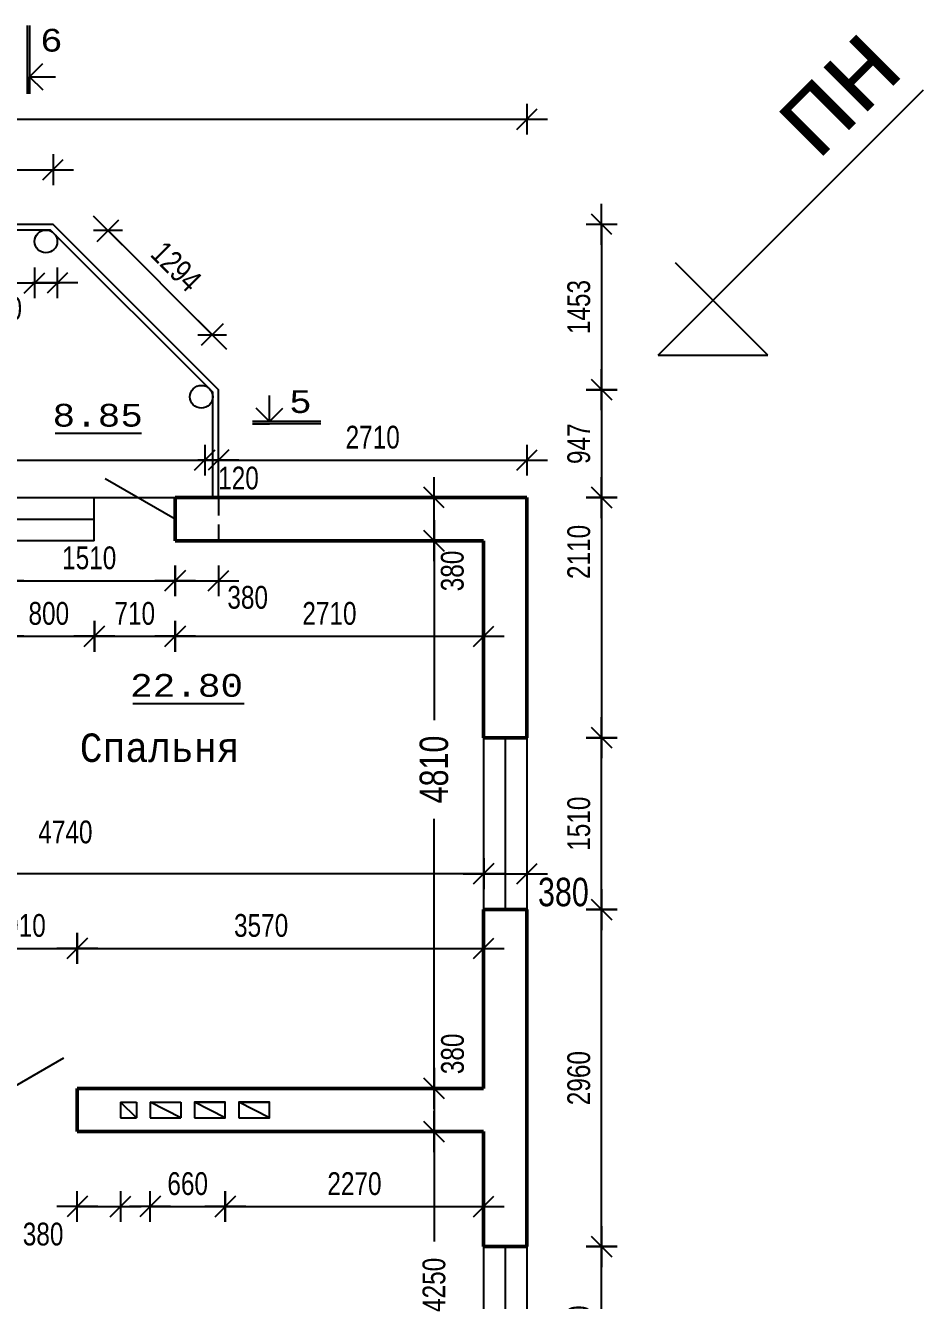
# Model space of a CAD drawing. Extents: x 3578 to 5591, y 95 to 458.
# Drawn here: x 4559.3 to 4638.2, y 181.4 to 293.4 of the extents above; entities that cross this region are included whole.
import ezdxf

# ---------------------------------------------------------------- set-up
doc = ezdxf.new("R2010")
doc.units = 0
doc.header["$MEASUREMENT"] = 0
doc.linetypes.add('HIDDEN2', pattern=[4.7625, 3.175, -1.5875])
doc.layers.get('0').update_dxf_attribs({"linetype": 'CONTINUOUS'})
doc.layers.get('DEFPOINTS').update_dxf_attribs({"linetype": 'CONTINUOUS'})
doc.layers.add('Chata', color=7, linetype='CONTINUOUS')
doc.styles.add('RUSS', font='russ', dxfattribs={"width": 0.8})
doc.styles.get("Standard").update_dxf_attribs({"font": 'cour.ttf'})
doc.dimstyles.new('MAESTRO_STD_1', dxfattribs={"dimtxt": 2.5, "dimasz": 0.09, "dimexe": 0, "dimexo": 0, "dimgap": 1, "dimtad": 1, "dimdec": 0, "dimlfac": 100, "dimzin": 0, "dimdsep": 46, "dimtxsty": 'RUSS', "dimblk": 'A8MITTA', "dimcen": 3, "dimse1": 1, "dimse2": 1, "dimclrd": 6, "dimclrt": 6, "dimadec": 0, "dimazin": 0, "dimtp": 6, "dimtm": 6, "dimtfac": 1, "dimtdec": 0, "dimtofl": 0, "dimtmove": 2, "dimatfit": 3, "dimldrblk": 'A8MITTA', "dimfxl": 1, "dimtolj": 1, "dimtzin": 0, "dimarcsym": 0})
doc.dimstyles.new('Text 2mm', dxfattribs={"dimtxt": 2, "dimasz": 0.09, "dimexe": 0, "dimexo": 0, "dimgap": 1, "dimtad": 1, "dimdec": 0, "dimlfac": 100, "dimzin": 0, "dimdsep": 46, "dimtxsty": 'RUSS', "dimblk": 'A8MITTA', "dimcen": 3, "dimse1": 1, "dimse2": 1, "dimclrd": 6, "dimclrt": 6, "dimadec": 0, "dimazin": 0, "dimtp": 6, "dimtm": 6, "dimtfac": 1, "dimtdec": 0, "dimtofl": 0, "dimtmove": 2, "dimatfit": 3, "dimldrblk": 'A8MITTA', "dimfxl": 1, "dimtolj": 1, "dimtzin": 0, "dimarcsym": 0})

# ---------------------------------------------------------------- blocks, each defined once
blk = doc.blocks.new('A8MITTA', base_point=(3180, 3140))
for p, q in [((3170, 3130), (3190, 3150)), ((3180, 3155), (3180, 3125)), ((3160, 3140), (3200, 3140))]:
    blk.add_line(p, q)
blk = doc.blocks.new('*D56')
at = {"layer": 'Chata', "color": 6, "lineweight": -2, "ltscale": 0.01, "transparency": 16777216}
blk.add_line((4599.48, 218.89), (4552.26, 218.89), dxfattribs=at)
at = {"layer": 'DEFPOINTS', "color": 0, "ltscale": 0.01, "transparency": 16777216}
for p in [(4552.17, 218.89), (4552.17, 200.03), (4599.57, 200.03)]:
    blk.add_point(p, dxfattribs=at)
at = {"layer": 'Chata', "color": 6, "lineweight": -2, "ltscale": 0.01, "transparency": 16777216, "xscale": 0.09, "yscale": 0.09, "zscale": 0.09, "rotation": 180}
blk.add_blockref('A8MITTA', (4552.17, 218.89), dxfattribs=at)
at = {"layer": 'Chata', "color": 6, "lineweight": -2, "ltscale": 0.01, "transparency": 16777216, "xscale": 0.09, "yscale": 0.09, "zscale": 0.09}
blk.add_blockref('A8MITTA', (4599.57, 218.89), dxfattribs=at)
at = {"layer": 'Chata', "color": 6, "ltscale": 0.01, "transparency": 16777216, "insert": (4562.83, 222.54), "char_height": 2, "attachment_point": 5, "style": 'RUSS'}
blk.add_mtext('\\A1;4740', dxfattribs=at)
blk = doc.blocks.new('*D57')
at = {"layer": 'Chata', "color": 6, "lineweight": -2, "ltscale": 0.01, "transparency": 16777216}
for p, q in [((4595.21, 248.04), (4595.21, 232.38)), ((4595.21, 200.12), (4595.21, 223.71))]:
    blk.add_line(p, q, dxfattribs=at)
at = {"layer": 'DEFPOINTS', "color": 0, "ltscale": 0.01, "transparency": 16777216}
for p in [(4595.21, 248.13), (4599.57, 248.13), (4599.57, 200.03)]:
    blk.add_point(p, dxfattribs=at)
at = {"layer": 'Chata', "color": 6, "lineweight": -2, "ltscale": 0.01, "transparency": 16777216, "xscale": 0.09, "yscale": 0.09, "zscale": 0.09}
for p, rotation in [((4595.21, 248.13), 90), ((4595.21, 200.03), 270)]:
    blk.add_blockref('A8MITTA', p, dxfattribs=dict(at, rotation=rotation))
at = {"layer": 'Chata', "color": 6, "ltscale": 0.01, "transparency": 16777216, "insert": (4595.21, 228.04), "char_height": 2.5, "attachment_point": 5, "rotation": 90, "style": 'RUSS'}
blk.add_mtext('\\A1;4810', dxfattribs=at)
blk = doc.blocks.new('*D58')
at = {"layer": 'Chata', "color": 6, "lineweight": -2, "ltscale": 0.01, "transparency": 16777216}
blk.add_line((4599.66, 218.89), (4603.28, 218.89), dxfattribs=at)
at = {"layer": 'DEFPOINTS', "color": 0, "ltscale": 0.01, "transparency": 16777216}
for p in [(4603.37, 218.89), (4599.57, 200.03), (4603.37, 200.03)]:
    blk.add_point(p, dxfattribs=at)
at = {"layer": 'Chata', "color": 6, "lineweight": -2, "ltscale": 0.01, "transparency": 16777216, "xscale": 0.09, "yscale": 0.09, "zscale": 0.09, "rotation": 180}
blk.add_blockref('A8MITTA', (4599.57, 218.89), dxfattribs=at)
at = {"layer": 'Chata', "color": 6, "lineweight": -2, "ltscale": 0.01, "transparency": 16777216, "xscale": 0.09, "yscale": 0.09, "zscale": 0.09}
blk.add_blockref('A8MITTA', (4603.37, 218.89), dxfattribs=at)
at = {"layer": 'Chata', "color": 6, "ltscale": 0.01, "transparency": 16777216, "insert": (4606.57, 217.26), "char_height": 2.5, "attachment_point": 5, "style": 'RUSS'}
blk.add_mtext('\\A1;380', dxfattribs=at)
blk = doc.blocks.new('*D59')
at = {"layer": 'Chata', "color": 6, "lineweight": -2, "ltscale": 0.01, "transparency": 16777216}
for p, q in [((4595.21, 196.14), (4595.21, 186.59)), ((4595.21, 153.82), (4595.21, 178.95))]:
    blk.add_line(p, q, dxfattribs=at)
at = {"layer": 'DEFPOINTS', "color": 0, "ltscale": 0.01, "transparency": 16777216}
for p in [(4599.57, 196.23), (4595.21, 153.73), (4599.57, 153.73)]:
    blk.add_point(p, dxfattribs=at)
at = {"layer": 'Chata', "color": 6, "lineweight": -2, "ltscale": 0.01, "transparency": 16777216, "xscale": 0.09, "yscale": 0.09, "zscale": 0.09}
for p, rotation in [((4595.21, 196.23), 90), ((4595.21, 153.73), 270)]:
    blk.add_blockref('A8MITTA', p, dxfattribs=dict(at, rotation=rotation))
at = {"layer": 'Chata', "color": 6, "ltscale": 0.01, "transparency": 16777216, "insert": (4595.21, 182.77), "char_height": 2, "attachment_point": 5, "rotation": 90, "style": 'RUSS'}
blk.add_mtext('\\A1;4250', dxfattribs=at)
blk = doc.blocks.new('*D66')
at = {"layer": 'Chata', "color": 6, "lineweight": -2, "ltscale": 0.01, "transparency": 16777216}
blk.add_line((4609.93, 171.12), (4609.93, 186.04), dxfattribs=at)
at = {"layer": 'DEFPOINTS', "color": 0, "ltscale": 0.01, "transparency": 16777216}
for p in [(4603.37, 186.13), (4609.93, 186.13), (4603.37, 171.03)]:
    blk.add_point(p, dxfattribs=at)
at = {"layer": 'Chata', "color": 6, "lineweight": -2, "ltscale": 0.01, "transparency": 16777216, "xscale": 0.09, "yscale": 0.09, "zscale": 0.09}
for p, rotation in [((4609.93, 186.13), 90), ((4609.93, 171.03), 270)]:
    blk.add_blockref('A8MITTA', p, dxfattribs=dict(at, rotation=rotation))
at = {"layer": 'Chata', "color": 6, "ltscale": 0.01, "transparency": 16777216, "insert": (4607.93, 178.58), "char_height": 2, "attachment_point": 5, "rotation": 90, "style": 'RUSS'}
blk.add_mtext('\\A1;1510', dxfattribs=at)
blk = doc.blocks.new('*D67')
at = {"layer": 'Chata', "color": 6, "lineweight": -2, "ltscale": 0.01, "transparency": 16777216}
blk.add_line((4609.93, 186.22), (4609.93, 215.64), dxfattribs=at)
at = {"layer": 'DEFPOINTS', "color": 0, "ltscale": 0.01, "transparency": 16777216}
for p in [(4603.37, 215.73), (4609.93, 215.73), (4603.37, 186.13)]:
    blk.add_point(p, dxfattribs=at)
at = {"layer": 'Chata', "color": 6, "lineweight": -2, "ltscale": 0.01, "transparency": 16777216, "xscale": 0.09, "yscale": 0.09, "zscale": 0.09}
for p, rotation in [((4609.93, 215.73), 90), ((4609.93, 186.13), 270)]:
    blk.add_blockref('A8MITTA', p, dxfattribs=dict(at, rotation=rotation))
at = {"layer": 'Chata', "color": 6, "ltscale": 0.01, "transparency": 16777216, "insert": (4607.93, 200.93), "char_height": 2, "attachment_point": 5, "rotation": 90, "style": 'RUSS'}
blk.add_mtext('\\A1;2960', dxfattribs=at)
blk = doc.blocks.new('*D68')
at = {"layer": 'Chata', "color": 6, "lineweight": -2, "ltscale": 0.01, "transparency": 16777216}
blk.add_line((4609.93, 215.82), (4609.93, 230.74), dxfattribs=at)
at = {"layer": 'DEFPOINTS', "color": 0, "ltscale": 0.01, "transparency": 16777216}
for p in [(4603.37, 230.83), (4609.93, 230.83), (4603.37, 215.73)]:
    blk.add_point(p, dxfattribs=at)
at = {"layer": 'Chata', "color": 6, "lineweight": -2, "ltscale": 0.01, "transparency": 16777216, "xscale": 0.09, "yscale": 0.09, "zscale": 0.09}
for p, rotation in [((4609.93, 230.83), 90), ((4609.93, 215.73), 270)]:
    blk.add_blockref('A8MITTA', p, dxfattribs=dict(at, rotation=rotation))
at = {"layer": 'Chata', "color": 6, "ltscale": 0.01, "transparency": 16777216, "insert": (4607.93, 223.28), "char_height": 2, "attachment_point": 5, "rotation": 90, "style": 'RUSS'}
blk.add_mtext('\\A1;1510', dxfattribs=at)
blk = doc.blocks.new('*D69')
at = {"layer": 'Chata', "color": 6, "lineweight": -2, "ltscale": 0.01, "transparency": 16777216}
blk.add_line((4609.93, 251.84), (4609.93, 230.92), dxfattribs=at)
at = {"layer": 'DEFPOINTS', "color": 0, "ltscale": 0.01, "transparency": 16777216}
for p in [(4603.37, 251.93), (4603.37, 230.83), (4609.93, 230.83)]:
    blk.add_point(p, dxfattribs=at)
at = {"layer": 'Chata', "color": 6, "lineweight": -2, "ltscale": 0.01, "transparency": 16777216, "xscale": 0.09, "yscale": 0.09, "zscale": 0.09}
for p, rotation in [((4609.93, 251.93), 90), ((4609.93, 230.83), 270)]:
    blk.add_blockref('A8MITTA', p, dxfattribs=dict(at, rotation=rotation))
at = {"layer": 'Chata', "color": 6, "ltscale": 0.01, "transparency": 16777216, "insert": (4607.93, 247.15), "char_height": 2, "attachment_point": 5, "rotation": 90, "style": 'RUSS'}
blk.add_mtext('\\A1;2110', dxfattribs=at)
blk = doc.blocks.new('*D73')
at = {"layer": 'Chata', "color": 6, "lineweight": -2, "ltscale": 0.01, "transparency": 16777216}
blk.add_line((4572.56, 239.74), (4599.48, 239.74), dxfattribs=at)
at = {"layer": 'DEFPOINTS', "color": 0, "ltscale": 0.01, "transparency": 16777216}
for p in [(4572.47, 248.13), (4599.57, 248.13), (4599.57, 239.74)]:
    blk.add_point(p, dxfattribs=at)
at = {"layer": 'Chata', "color": 6, "lineweight": -2, "ltscale": 0.01, "transparency": 16777216, "xscale": 0.09, "yscale": 0.09, "zscale": 0.09, "rotation": 180}
blk.add_blockref('A8MITTA', (4572.47, 239.74), dxfattribs=at)
at = {"layer": 'Chata', "color": 6, "lineweight": -2, "ltscale": 0.01, "transparency": 16777216, "xscale": 0.09, "yscale": 0.09, "zscale": 0.09}
blk.add_blockref('A8MITTA', (4599.57, 239.74), dxfattribs=at)
at = {"layer": 'Chata', "color": 6, "ltscale": 0.01, "transparency": 16777216, "insert": (4586.02, 241.74), "char_height": 2, "attachment_point": 5, "style": 'RUSS'}
blk.add_mtext('\\A1;2710', dxfattribs=at)
blk = doc.blocks.new('*D74')
at = {"layer": 'Chata', "color": 6, "lineweight": -2, "ltscale": 0.01, "transparency": 16777216}
blk.add_line((4554.86, 212.33), (4563.78, 212.33), dxfattribs=at)
at = {"layer": 'DEFPOINTS', "color": 0, "ltscale": 0.01, "transparency": 16777216}
for p in [(4563.87, 212.33), (4554.77, 196.23), (4563.87, 196.23)]:
    blk.add_point(p, dxfattribs=at)
at = {"layer": 'Chata', "color": 6, "lineweight": -2, "ltscale": 0.01, "transparency": 16777216, "xscale": 0.09, "yscale": 0.09, "zscale": 0.09, "rotation": 180}
blk.add_blockref('A8MITTA', (4554.77, 212.33), dxfattribs=at)
at = {"layer": 'Chata', "color": 6, "lineweight": -2, "ltscale": 0.01, "transparency": 16777216, "xscale": 0.09, "yscale": 0.09, "zscale": 0.09}
blk.add_blockref('A8MITTA', (4563.87, 212.33), dxfattribs=at)
at = {"layer": 'Chata', "color": 6, "ltscale": 0.01, "transparency": 16777216, "insert": (4559.32, 214.33), "char_height": 2, "attachment_point": 5, "style": 'RUSS'}
blk.add_mtext('\\A1;910', dxfattribs=at)
blk = doc.blocks.new('*D76')
at = {"layer": 'Chata', "color": 6, "lineweight": -2, "ltscale": 0.01, "transparency": 16777216}
blk.add_line((4563.96, 212.33), (4599.48, 212.33), dxfattribs=at)
at = {"layer": 'DEFPOINTS', "color": 0, "ltscale": 0.01, "transparency": 16777216}
for p in [(4599.57, 212.33), (4563.87, 200.03), (4599.57, 200.03)]:
    blk.add_point(p, dxfattribs=at)
at = {"layer": 'Chata', "color": 6, "lineweight": -2, "ltscale": 0.01, "transparency": 16777216, "xscale": 0.09, "yscale": 0.09, "zscale": 0.09, "rotation": 180}
blk.add_blockref('A8MITTA', (4563.87, 212.33), dxfattribs=at)
at = {"layer": 'Chata', "color": 6, "lineweight": -2, "ltscale": 0.01, "transparency": 16777216, "xscale": 0.09, "yscale": 0.09, "zscale": 0.09}
blk.add_blockref('A8MITTA', (4599.57, 212.33), dxfattribs=at)
at = {"layer": 'Chata', "color": 6, "ltscale": 0.01, "transparency": 16777216, "insert": (4580.02, 214.33), "char_height": 2, "attachment_point": 5, "style": 'RUSS'}
blk.add_mtext('\\A1;3570', dxfattribs=at)
blk = doc.blocks.new('*D77')
at = {"layer": 'Chata', "color": 6, "lineweight": -2, "ltscale": 0.01, "transparency": 16777216}
blk.add_line((4527.96, 255.22), (4574.98, 255.22), dxfattribs=at)
at = {"layer": 'DEFPOINTS', "color": 0, "ltscale": 0.01, "transparency": 16777216}
for p in [(4575.07, 255.22), (4527.87, 251.93), (4575.07, 251.93)]:
    blk.add_point(p, dxfattribs=at)
at = {"layer": 'Chata', "color": 6, "lineweight": -2, "ltscale": 0.01, "transparency": 16777216, "xscale": 0.09, "yscale": 0.09, "zscale": 0.09, "rotation": 180}
blk.add_blockref('A8MITTA', (4527.87, 255.22), dxfattribs=at)
at = {"layer": 'Chata', "color": 6, "lineweight": -2, "ltscale": 0.01, "transparency": 16777216, "xscale": 0.09, "yscale": 0.09, "zscale": 0.09}
blk.add_blockref('A8MITTA', (4575.07, 255.22), dxfattribs=at)
at = {"layer": 'Chata', "color": 6, "ltscale": 0.01, "transparency": 16777216, "insert": (4555.07, 257.67), "char_height": 2, "attachment_point": 5, "style": 'RUSS'}
blk.add_mtext('\\A1;4720', dxfattribs=at)
blk = doc.blocks.new('*D83')
at = {"layer": 'Chata', "color": 6, "lineweight": -2, "ltscale": 0.01, "transparency": 16777216}
blk.add_line((4566.63, 275.32), (4575.66, 266.29), dxfattribs=at)
at = {"layer": 'DEFPOINTS', "color": 0, "ltscale": 0.01, "transparency": 16777216}
for p in [(4564.43, 273.24), (4575.72, 266.23), (4573.58, 264.09)]:
    blk.add_point(p, dxfattribs=at)
at = {"layer": 'Chata', "color": 6, "lineweight": -2, "ltscale": 0.01, "transparency": 16777216, "xscale": 0.09, "yscale": 0.09, "zscale": 0.09}
for p, rotation in [((4566.57, 275.38), 135), ((4575.72, 266.23), 315)]:
    blk.add_blockref('A8MITTA', p, dxfattribs=dict(at, rotation=rotation))
at = {"layer": 'Chata', "color": 6, "ltscale": 0.01, "transparency": 16777216, "insert": (4572.56, 272.22), "char_height": 2, "attachment_point": 5, "rotation": 315, "style": 'RUSS'}
blk.add_mtext('\\A1;1294', dxfattribs=at)
blk = doc.blocks.new('*D84')
at = {"layer": 'Chata', "color": 6, "lineweight": -2, "ltscale": 0.01, "transparency": 16777216}
blk.add_line((4458.26, 285.17), (4603.28, 285.17), dxfattribs=at)
at = {"layer": 'DEFPOINTS', "color": 0, "ltscale": 0.01, "transparency": 16777216}
for p in [(4603.37, 285.17), (4458.17, 251.93), (4603.37, 251.93)]:
    blk.add_point(p, dxfattribs=at)
at = {"layer": 'Chata', "color": 6, "lineweight": -2, "ltscale": 0.01, "transparency": 16777216, "xscale": 0.09, "yscale": 0.09, "zscale": 0.09, "rotation": 180}
blk.add_blockref('A8MITTA', (4458.17, 285.17), dxfattribs=at)
at = {"layer": 'Chata', "color": 6, "lineweight": -2, "ltscale": 0.01, "transparency": 16777216, "xscale": 0.09, "yscale": 0.09, "zscale": 0.09}
blk.add_blockref('A8MITTA', (4603.37, 285.17), dxfattribs=at)
at = {"layer": 'Chata', "color": 6, "ltscale": 0.01, "transparency": 16777216, "insert": (4530.77, 287.17), "char_height": 2, "attachment_point": 5, "style": 'RUSS'}
blk.add_mtext('\\A1;14520', dxfattribs=at)
blk = doc.blocks.new('*D92')
at = {"color": 6, "lineweight": -2, "ltscale": 0.01, "transparency": 16777216}
blk.add_line((4576.36, 255.22), (4603.28, 255.22), dxfattribs=at)
at = {"layer": 'DEFPOINTS', "color": 0, "ltscale": 0.01, "transparency": 16777216}
for p in [(4603.37, 255.22), (4576.27, 251.93), (4603.37, 251.93)]:
    blk.add_point(p, dxfattribs=at)
at = {"color": 6, "lineweight": -2, "ltscale": 0.01, "transparency": 16777216, "xscale": 0.09, "yscale": 0.09, "zscale": 0.09, "rotation": 180}
blk.add_blockref('A8MITTA', (4576.27, 255.22), dxfattribs=at)
at = {"color": 6, "lineweight": -2, "ltscale": 0.01, "transparency": 16777216, "xscale": 0.09, "yscale": 0.09, "zscale": 0.09}
blk.add_blockref('A8MITTA', (4603.37, 255.22), dxfattribs=at)
at = {"color": 6, "ltscale": 0.01, "transparency": 16777216, "insert": (4589.82, 257.22), "char_height": 2, "attachment_point": 5, "style": 'RUSS'}
blk.add_mtext('\\A1;2710', dxfattribs=at)
blk = doc.blocks.new('*D105')
at = {"color": 6, "lineweight": -2, "ltscale": 0.01, "transparency": 16777216}
blk.add_line((4565.46, 239.74), (4572.38, 239.74), dxfattribs=at)
at = {"layer": 'DEFPOINTS', "color": 0, "ltscale": 0.01, "transparency": 16777216}
for p in [(4565.37, 248.13), (4572.47, 248.13), (4572.47, 239.74)]:
    blk.add_point(p, dxfattribs=at)
at = {"color": 6, "lineweight": -2, "ltscale": 0.01, "transparency": 16777216, "xscale": 0.09, "yscale": 0.09, "zscale": 0.09, "rotation": 180}
blk.add_blockref('A8MITTA', (4565.37, 239.74), dxfattribs=at)
at = {"color": 6, "lineweight": -2, "ltscale": 0.01, "transparency": 16777216, "xscale": 0.09, "yscale": 0.09, "zscale": 0.09}
blk.add_blockref('A8MITTA', (4572.47, 239.74), dxfattribs=at)
at = {"color": 6, "ltscale": 0.01, "transparency": 16777216, "insert": (4568.92, 241.74), "char_height": 2, "attachment_point": 5, "style": 'RUSS'}
blk.add_mtext('\\A1;710', dxfattribs=at)
blk = doc.blocks.new('*D114')
at = {"color": 6, "lineweight": -2, "ltscale": 0.01, "transparency": 16777216}
blk.add_line((4541.28, 280.73), (4561.65, 280.73), dxfattribs=at)
at = {"layer": 'DEFPOINTS', "color": 0, "ltscale": 0.01, "transparency": 16777216}
for p in [(4561.74, 280.73), (4541.19, 275.93), (4561.74, 275.93)]:
    blk.add_point(p, dxfattribs=at)
at = {"color": 6, "lineweight": -2, "ltscale": 0.01, "transparency": 16777216, "xscale": 0.09, "yscale": 0.09, "zscale": 0.09, "rotation": 180}
blk.add_blockref('A8MITTA', (4541.19, 280.73), dxfattribs=at)
at = {"color": 6, "lineweight": -2, "ltscale": 0.01, "transparency": 16777216, "xscale": 0.09, "yscale": 0.09, "zscale": 0.09}
blk.add_blockref('A8MITTA', (4561.74, 280.73), dxfattribs=at)
at = {"color": 6, "ltscale": 0.01, "transparency": 16777216, "insert": (4551.47, 282.73), "char_height": 2, "attachment_point": 5, "style": 'RUSS'}
blk.add_mtext('\\A1;2054', dxfattribs=at)
blk = doc.blocks.new('*D115')
at = {"color": 6, "lineweight": -2, "ltscale": 0.01, "transparency": 16777216}
blk.add_line((4609.93, 261.31), (4609.93, 252.02), dxfattribs=at)
at = {"layer": 'DEFPOINTS', "color": 0, "ltscale": 0.01, "transparency": 16777216}
for p in [(4576.27, 261.4), (4576.27, 251.93), (4609.93, 251.93)]:
    blk.add_point(p, dxfattribs=at)
at = {"color": 6, "lineweight": -2, "ltscale": 0.01, "transparency": 16777216, "xscale": 0.09, "yscale": 0.09, "zscale": 0.09}
for p, rotation in [((4609.93, 261.4), 90), ((4609.93, 251.93), 270)]:
    blk.add_blockref('A8MITTA', p, dxfattribs=dict(at, rotation=rotation))
at = {"color": 6, "ltscale": 0.01, "transparency": 16777216, "insert": (4607.93, 256.66), "char_height": 2, "attachment_point": 5, "rotation": 90, "style": 'RUSS'}
blk.add_mtext('\\A1;947', dxfattribs=at)
blk = doc.blocks.new('*D118')
at = {"color": 6, "lineweight": -2, "ltscale": 0.01, "transparency": 16777216}
blk.add_line((4609.93, 275.84), (4609.93, 261.49), dxfattribs=at)
at = {"layer": 'DEFPOINTS', "color": 0, "ltscale": 0.01, "transparency": 16777216}
for p in [(4561.74, 275.93), (4576.27, 261.4), (4609.93, 261.4)]:
    blk.add_point(p, dxfattribs=at)
at = {"color": 6, "lineweight": -2, "ltscale": 0.01, "transparency": 16777216, "xscale": 0.09, "yscale": 0.09, "zscale": 0.09}
for p, rotation in [((4609.93, 275.93), 90), ((4609.93, 261.4), 270)]:
    blk.add_blockref('A8MITTA', p, dxfattribs=dict(at, rotation=rotation))
at = {"color": 6, "ltscale": 0.01, "transparency": 16777216, "insert": (4607.93, 268.66), "char_height": 2, "attachment_point": 5, "rotation": 90, "style": 'RUSS'}
blk.add_mtext('\\A1;1453', dxfattribs=at)
blk = doc.blocks.new('*D119')
at = {"color": 6, "lineweight": -2, "ltscale": 0.01, "transparency": 16777216}
for p, q in [((4574.98, 255.22), (4574.89, 255.22)), ((4576.36, 255.22), (4576.45, 255.22))]:
    blk.add_line(p, q, dxfattribs=at)
at = {"layer": 'DEFPOINTS', "color": 0, "ltscale": 0.01, "transparency": 16777216}
for p in [(4576.27, 255.22), (4575.07, 251.93), (4576.27, 251.93)]:
    blk.add_point(p, dxfattribs=at)
at = {"color": 6, "lineweight": -2, "ltscale": 0.01, "transparency": 16777216, "xscale": 0.09, "yscale": 0.09, "zscale": 0.09}
blk.add_blockref('A8MITTA', (4575.07, 255.22), dxfattribs=at)
at = {"color": 6, "lineweight": -2, "ltscale": 0.01, "transparency": 16777216, "xscale": 0.09, "yscale": 0.09, "zscale": 0.09, "rotation": 180}
blk.add_blockref('A8MITTA', (4576.27, 255.22), dxfattribs=at)
at = {"color": 6, "ltscale": 0.01, "transparency": 16777216, "insert": (4578.03, 253.63), "char_height": 2, "attachment_point": 5, "style": 'RUSS'}
blk.add_mtext('\\A1;120', dxfattribs=at)
blk = doc.blocks.new('*D137')
at = {"color": 6, "lineweight": -2, "ltscale": 0.01, "transparency": 16777216}
blk.add_line((4557.46, 239.74), (4565.28, 239.74), dxfattribs=at)
at = {"layer": 'DEFPOINTS', "color": 0, "ltscale": 0.01, "transparency": 16777216}
for p in [(4557.37, 248.13), (4565.37, 248.13), (4565.37, 239.74)]:
    blk.add_point(p, dxfattribs=at)
at = {"color": 6, "lineweight": -2, "ltscale": 0.01, "transparency": 16777216, "xscale": 0.09, "yscale": 0.09, "zscale": 0.09, "rotation": 180}
blk.add_blockref('A8MITTA', (4557.37, 239.74), dxfattribs=at)
at = {"color": 6, "lineweight": -2, "ltscale": 0.01, "transparency": 16777216, "xscale": 0.09, "yscale": 0.09, "zscale": 0.09}
blk.add_blockref('A8MITTA', (4565.37, 239.74), dxfattribs=at)
at = {"color": 6, "ltscale": 0.01, "transparency": 16777216, "insert": (4561.37, 241.74), "char_height": 2, "attachment_point": 5, "style": 'RUSS'}
blk.add_mtext('\\A1;800', dxfattribs=at)
blk = doc.blocks.new('*D140')
at = {"color": 6, "lineweight": -2, "ltscale": 0.01, "transparency": 16777216}
blk.add_line((4563.96, 189.65), (4567.58, 189.65), dxfattribs=at)
at = {"layer": 'DEFPOINTS', "color": 0, "ltscale": 0.01, "transparency": 16777216}
for p in [(4567.67, 197.43), (4563.87, 196.23), (4567.67, 189.65)]:
    blk.add_point(p, dxfattribs=at)
at = {"color": 6, "lineweight": -2, "ltscale": 0.01, "transparency": 16777216, "xscale": 0.09, "yscale": 0.09, "zscale": 0.09, "rotation": 180}
blk.add_blockref('A8MITTA', (4563.87, 189.65), dxfattribs=at)
at = {"color": 6, "lineweight": -2, "ltscale": 0.01, "transparency": 16777216, "xscale": 0.09, "yscale": 0.09, "zscale": 0.09}
blk.add_blockref('A8MITTA', (4567.67, 189.65), dxfattribs=at)
at = {"color": 6, "ltscale": 0.01, "transparency": 16777216, "insert": (4560.87, 187.22), "char_height": 2, "attachment_point": 5, "style": 'RUSS'}
blk.add_mtext('\\A1;380', dxfattribs=at)
blk = doc.blocks.new('*D143')
at = {"color": 6, "lineweight": -2, "ltscale": 0.01, "transparency": 16777216}
blk.add_line((4576.96, 189.65), (4599.48, 189.65), dxfattribs=at)
at = {"layer": 'DEFPOINTS', "color": 0, "ltscale": 0.01, "transparency": 16777216}
for p in [(4576.87, 197.43), (4599.57, 196.23), (4599.57, 189.65)]:
    blk.add_point(p, dxfattribs=at)
at = {"color": 6, "lineweight": -2, "ltscale": 0.01, "transparency": 16777216, "xscale": 0.09, "yscale": 0.09, "zscale": 0.09, "rotation": 180}
blk.add_blockref('A8MITTA', (4576.87, 189.65), dxfattribs=at)
at = {"color": 6, "lineweight": -2, "ltscale": 0.01, "transparency": 16777216, "xscale": 0.09, "yscale": 0.09, "zscale": 0.09}
blk.add_blockref('A8MITTA', (4599.57, 189.65), dxfattribs=at)
at = {"color": 6, "ltscale": 0.01, "transparency": 16777216, "insert": (4588.22, 191.65), "char_height": 2, "attachment_point": 5, "style": 'RUSS'}
blk.add_mtext('\\A1;2270', dxfattribs=at)
blk = doc.blocks.new('*D144')
at = {"color": 6, "lineweight": -2, "ltscale": 0.01, "transparency": 16777216}
blk.add_line((4595.21, 199.94), (4595.21, 196.32), dxfattribs=at)
at = {"layer": 'DEFPOINTS', "color": 0, "ltscale": 0.01, "transparency": 16777216}
for p in [(4599.57, 200.03), (4595.21, 196.23), (4599.57, 196.23)]:
    blk.add_point(p, dxfattribs=at)
at = {"color": 6, "lineweight": -2, "ltscale": 0.01, "transparency": 16777216, "xscale": 0.09, "yscale": 0.09, "zscale": 0.09}
for p, rotation in [((4595.21, 200.03), 90), ((4595.21, 196.23), 270)]:
    blk.add_blockref('A8MITTA', p, dxfattribs=dict(at, rotation=rotation))
at = {"color": 6, "ltscale": 0.01, "transparency": 16777216, "insert": (4596.84, 203.06), "char_height": 2, "attachment_point": 5, "rotation": 90, "style": 'RUSS'}
blk.add_mtext('\\A1;380', dxfattribs=at)
blk = doc.blocks.new('*D145')
at = {"color": 6, "lineweight": -2, "ltscale": 0.01, "transparency": 16777216}
blk.add_line((4570.36, 189.65), (4576.78, 189.65), dxfattribs=at)
at = {"layer": 'DEFPOINTS', "color": 0, "ltscale": 0.01, "transparency": 16777216}
for p in [(4570.27, 197.43), (4576.87, 197.43), (4576.87, 189.65)]:
    blk.add_point(p, dxfattribs=at)
at = {"color": 6, "lineweight": -2, "ltscale": 0.01, "transparency": 16777216, "xscale": 0.09, "yscale": 0.09, "zscale": 0.09, "rotation": 180}
blk.add_blockref('A8MITTA', (4570.27, 189.65), dxfattribs=at)
at = {"color": 6, "lineweight": -2, "ltscale": 0.01, "transparency": 16777216, "xscale": 0.09, "yscale": 0.09, "zscale": 0.09}
blk.add_blockref('A8MITTA', (4576.87, 189.65), dxfattribs=at)
at = {"color": 6, "ltscale": 0.01, "transparency": 16777216, "insert": (4573.57, 191.65), "char_height": 2, "attachment_point": 5, "style": 'RUSS'}
blk.add_mtext('\\A1;660', dxfattribs=at)
blk = doc.blocks.new('*D573')
at = {"color": 6, "lineweight": -2, "ltscale": 0.01, "transparency": 16777216}
blk.add_line((4572.56, 244.62), (4576.18, 244.62), dxfattribs=at)
at = {"layer": 'DEFPOINTS', "color": 0, "ltscale": 0.01, "transparency": 16777216}
for p in [(4572.47, 251.93), (4576.27, 251.93), (4576.27, 244.62)]:
    blk.add_point(p, dxfattribs=at)
at = {"color": 6, "lineweight": -2, "ltscale": 0.01, "transparency": 16777216, "xscale": 0.09, "yscale": 0.09, "zscale": 0.09, "rotation": 180}
blk.add_blockref('A8MITTA', (4572.47, 244.62), dxfattribs=at)
at = {"color": 6, "lineweight": -2, "ltscale": 0.01, "transparency": 16777216, "xscale": 0.09, "yscale": 0.09, "zscale": 0.09}
blk.add_blockref('A8MITTA', (4576.27, 244.62), dxfattribs=at)
at = {"color": 6, "ltscale": 0.01, "transparency": 16777216, "insert": (4578.84, 243.15), "char_height": 2, "attachment_point": 5, "style": 'RUSS'}
blk.add_mtext('\\A1;380', dxfattribs=at)
blk = doc.blocks.new('*D575')
at = {"color": 6, "lineweight": -2, "ltscale": 0.01, "transparency": 16777216}
blk.add_line((4557.46, 244.62), (4572.38, 244.62), dxfattribs=at)
at = {"layer": 'DEFPOINTS', "color": 0, "ltscale": 0.01, "transparency": 16777216}
for p in [(4557.37, 248.13), (4572.47, 248.13), (4572.47, 244.62)]:
    blk.add_point(p, dxfattribs=at)
at = {"color": 6, "lineweight": -2, "ltscale": 0.01, "transparency": 16777216, "xscale": 0.09, "yscale": 0.09, "zscale": 0.09, "rotation": 180}
blk.add_blockref('A8MITTA', (4557.37, 244.62), dxfattribs=at)
at = {"color": 6, "lineweight": -2, "ltscale": 0.01, "transparency": 16777216, "xscale": 0.09, "yscale": 0.09, "zscale": 0.09}
blk.add_blockref('A8MITTA', (4572.47, 244.62), dxfattribs=at)
at = {"color": 6, "ltscale": 0.01, "transparency": 16777216, "insert": (4564.92, 246.62), "char_height": 2, "attachment_point": 5, "style": 'RUSS'}
blk.add_mtext('\\A1;1510', dxfattribs=at)
blk = doc.blocks.new('*D577')
at = {"color": 6, "lineweight": -2, "ltscale": 0.01, "transparency": 16777216}
blk.add_line((4595.21, 248.22), (4595.21, 251.84), dxfattribs=at)
at = {"layer": 'DEFPOINTS', "color": 0, "ltscale": 0.01, "transparency": 16777216}
for p in [(4595.21, 251.93), (4603.37, 251.93), (4599.57, 248.13)]:
    blk.add_point(p, dxfattribs=at)
at = {"color": 6, "lineweight": -2, "ltscale": 0.01, "transparency": 16777216, "xscale": 0.09, "yscale": 0.09, "zscale": 0.09}
for p, rotation in [((4595.21, 251.93), 90), ((4595.21, 248.13), 270)]:
    blk.add_blockref('A8MITTA', p, dxfattribs=dict(at, rotation=rotation))
at = {"color": 6, "ltscale": 0.01, "transparency": 16777216, "insert": (4596.82, 245.48), "char_height": 2, "attachment_point": 5, "rotation": 90, "style": 'RUSS'}
blk.add_mtext('\\A1;380', dxfattribs=at)
blk = doc.blocks.new('*D650')
at = {"color": 6, "lineweight": -2, "ltscale": 0.01, "transparency": 16777216}
blk.add_line((4542.91, 270.78), (4560.03, 270.78), dxfattribs=at)
at = {"layer": 'DEFPOINTS', "color": 0, "ltscale": 0.01, "transparency": 16777216}
for p in [(4542.82, 274.43), (4560.12, 274.43), (4560.12, 270.78)]:
    blk.add_point(p, dxfattribs=at)
at = {"color": 6, "lineweight": -2, "ltscale": 0.01, "transparency": 16777216, "xscale": 0.09, "yscale": 0.09, "zscale": 0.09, "rotation": 180}
blk.add_blockref('A8MITTA', (4542.82, 270.78), dxfattribs=at)
at = {"color": 6, "lineweight": -2, "ltscale": 0.01, "transparency": 16777216, "xscale": 0.09, "yscale": 0.09, "zscale": 0.09}
blk.add_blockref('A8MITTA', (4560.12, 270.78), dxfattribs=at)
at = {"color": 6, "ltscale": 0.01, "transparency": 16777216, "insert": (4551.47, 272.78), "char_height": 2, "attachment_point": 5, "style": 'RUSS'}
blk.add_mtext('\\A1;1730', dxfattribs=at)
blk = doc.blocks.new('*D651')
at = {"color": 6, "lineweight": -2, "ltscale": 0.01, "transparency": 16777216}
for p, q in [((4560.03, 270.78), (4559.94, 270.78)), ((4562.21, 270.78), (4562.3, 270.78))]:
    blk.add_line(p, q, dxfattribs=at)
at = {"layer": 'DEFPOINTS', "color": 0, "ltscale": 0.01, "transparency": 16777216}
for p in [(4560.12, 274.43), (4562.12, 274.43), (4562.12, 270.78)]:
    blk.add_point(p, dxfattribs=at)
at = {"color": 6, "lineweight": -2, "ltscale": 0.01, "transparency": 16777216, "xscale": 0.09, "yscale": 0.09, "zscale": 0.09}
blk.add_blockref('A8MITTA', (4560.12, 270.78), dxfattribs=at)
at = {"color": 6, "lineweight": -2, "ltscale": 0.01, "transparency": 16777216, "xscale": 0.09, "yscale": 0.09, "zscale": 0.09, "rotation": 180}
blk.add_blockref('A8MITTA', (4562.12, 270.78), dxfattribs=at)
at = {"color": 6, "ltscale": 0.01, "transparency": 16777216, "insert": (4557.23, 268.53), "char_height": 2, "attachment_point": 5, "style": 'RUSS'}
blk.add_mtext('\\A1;200', dxfattribs=at)

msp = doc.modelspace()

# ---------------------------------------------------------------- linework, layer by layer
at = {"ltscale": 0.01}
for p, q in [((4557.367, 251.928), (4565.367, 251.928)), ((4575.067, 251.928), (4572.467, 251.928)), ((4557.367, 250.028), (4565.367, 250.028)), ((4565.367, 248.128), (4557.367, 248.128)), ((4599.567, 230.828), (4599.567, 215.728)), ((4603.367, 230.828), (4603.367, 215.728)), ((4563.867, 196.228), (4563.867, 196.228)), ((4599.567, 186.128), (4599.567, 171.028)), ((4603.367, 186.128), (4603.367, 171.028))]:
    msp.add_line(p, q, dxfattribs=at)
for centre in [(4561.118, 274.428), (4574.767, 260.779)]:
    msp.add_circle(centre, 1, dxfattribs=at)
at = {"layer": 'Chata', "ltscale": 0.01}
for p, q in [((4559.479, 293.394), (4559.479, 287.394)), ((4559.679, 293.394), (4559.679, 287.394)), ((4559.679, 288.894), (4560.844, 290.059)), ((4559.679, 287.394), (4559.679, 288.894)), ((4559.679, 288.894), (4560.844, 287.729)), ((4559.679, 288.894), (4561.969, 288.894)), ((4614.883, 264.426), (4638.201, 287.743)), ((4624.521, 264.426), (4616.412, 272.534)), ((4614.883, 264.426), (4624.521, 264.426)), ((4580.759, 258.612), (4580.759, 260.903)), ((4580.759, 258.612), (4579.594, 259.777)), ((4580.759, 258.612), (4581.924, 259.777)), ((4585.259, 258.612), (4579.259, 258.612)), ((4585.259, 258.412), (4579.259, 258.412)), ((4579.259, 258.412), (4580.759, 258.412)), ((4572.467, 250.028), (4566.318, 253.578)), ((4565.367, 248.128), (4565.367, 251.928)), ((4565.367, 251.928), (4572.467, 251.928)), ((4572.467, 248.128), (4572.467, 251.928)), ((4562.648, 202.678), (4554.767, 198.128))]:
    msp.add_line(p, q, dxfattribs=at)
at = {"layer": 'Chata', "color": 0, "ltscale": 0.01}
for p, q in [((4561.937, 257.582), (4569.499, 257.582)), ((4568.751, 233.849), (4578.542, 233.849))]:
    msp.add_line(p, q, dxfattribs=at)
at = {"layer": 'Chata', "lineweight": 50, "ltscale": 0.01}
for p, q in [((4572.467, 251.928), (4603.367, 251.928)), ((4572.467, 251.928), (4572.467, 248.128)), ((4603.367, 251.928), (4603.367, 230.828)), ((4572.467, 248.128), (4599.567, 248.128)), ((4599.567, 248.128), (4599.567, 230.828)), ((4599.567, 230.828), (4603.367, 230.828)), ((4599.567, 215.728), (4603.367, 215.728)), ((4599.567, 215.728), (4599.567, 200.028)), ((4603.367, 215.728), (4603.367, 186.128)), ((4563.867, 200.028), (4599.567, 200.028)), ((4563.867, 196.228), (4563.867, 200.028)), ((4563.867, 196.228), (4599.567, 196.228)), ((4599.567, 196.228), (4599.567, 186.128)), ((4599.567, 196.228), (4599.567, 190.128)), ((4599.567, 186.128), (4603.367, 186.128))]:
    msp.add_line(p, q, dxfattribs=at)
at = {"layer": 'Chata', "color": 1, "linetype": 'HIDDEN2', "ltscale": 0.5}
msp.add_line((4576.267, 251.928), (4576.267, 248.128), dxfattribs=at)
at = {"layer": 'Chata'}
for p, q in [((4603.367, 230.828), (4599.567, 230.828)), ((4601.467, 230.828), (4601.467, 215.728)), ((4563.867, 200.028), (4563.867, 196.228)), ((4563.867, 200.028), (4563.867, 196.228)), ((4574.167, 200.028), (4576.867, 200.028)), ((4575.397, 200.028), (4576.867, 200.028)), ((4569.067, 197.428), (4567.667, 198.828)), ((4567.667, 198.828), (4567.667, 197.428)), ((4567.667, 198.828), (4569.067, 198.828)), ((4569.067, 198.828), (4569.067, 197.428)), ((4572.967, 197.428), (4570.267, 198.828)), ((4570.267, 198.828), (4570.267, 197.428)), ((4570.267, 198.828), (4572.967, 198.828)), ((4572.967, 198.828), (4572.967, 197.428)), ((4576.867, 197.428), (4574.167, 198.828)), ((4574.167, 198.828), (4576.867, 198.828)), ((4580.767, 197.428), (4578.067, 198.828)), ((4578.067, 198.828), (4580.767, 198.828)), ((4567.667, 197.428), (4569.067, 197.428)), ((4570.267, 197.428), (4572.967, 197.428)), ((4574.167, 197.428), (4576.867, 197.428)), ((4578.067, 197.428), (4580.767, 197.428)), ((4601.467, 186.128), (4601.467, 171.028))]:
    msp.add_line(p, q, dxfattribs=at)
at = {"layer": 'Chata', "ltscale": 0.01}
for points in [[(4576.267, 251.928), (4576.267, 261.4), (4561.74, 275.928), (4541.195, 275.928), (4526.667, 261.4), (4526.667, 251.928)], [(4575.767, 251.928), (4575.767, 261.193), (4561.533, 275.428), (4541.402, 275.428), (4527.167, 261.193), (4527.167, 251.928)]]:
    msp.add_lwpolyline(points, dxfattribs=at)
for points in [[(4574.167, 197.428), (4576.867, 197.428), (4576.867, 198.828), (4574.167, 198.828)], [(4578.067, 197.428), (4580.767, 197.428), (4580.767, 198.828), (4578.067, 198.828)]]:
    msp.add_lwpolyline(points, close=True, dxfattribs=at)

# ---------------------------------------------------------------- texts
at = {"layer": 'Chata'}
for s, height, width, p in [('6', 2, 0.99, (4560.602, 291.1)), ('5', 2, 0.99, (4582.477, 259.357)), ('8.85', 2, 0.99, (4561.699, 258.16)), ('22.80', 2, 0.99, (4568.512, 234.428)), ('Спальня', 2.5, 0.8, (4564.088, 228.703))]:
    msp.add_text(s, height=height, dxfattribs=dict(at, width=width)).set_placement(p)
msp.add_text('ПН', height=5.5, rotation=45, dxfattribs=at).set_placement((4628.892, 281.422))

# ---------------------------------------------------------------- dimensions: what is measured, and where the dimension line sits
at = {"ltscale": 0.01}
dim = msp.add_aligned_dim(p1=(4541.19476, 275.92781), p2=(4561.73975, 275.92781), distance=4.80322, dimstyle='Text 2mm', dxfattribs=at)
dim.commit()
dim.dimension.update_dxf_attribs({"geometry": '*D114', "text_midpoint": (4551.46725, 282.73102)})
for base, p1, p2, picture, middle in [((4609.925, 261.4), (4561.74, 275.928), (4576.267, 261.4), '*D118', (4607.925, 268.664)), ((4609.925, 251.928), (4576.267, 261.4), (4576.267, 251.928), '*D115', (4607.925, 256.664))]:
    dim = msp.add_linear_dim(base=base, p1=p1, p2=p2, angle=90, dimstyle='Text 2mm', dxfattribs=at)
    dim.commit()
    dim.dimension.update_dxf_attribs({"geometry": picture, "text_midpoint": middle})
for base, p1, p2, picture, middle in [((4560.118, 270.784), (4542.816, 274.428), (4560.118, 274.428), '*D650', (4551.467, 272.784)), ((4603.367, 255.224), (4576.267, 251.928), (4603.367, 251.928), '*D92', (4589.817, 257.224)), ((4565.367, 239.735), (4557.367, 248.128), (4565.367, 248.128), '*D137', (4561.367, 241.735)), ((4572.467, 244.616), (4557.367, 248.128), (4572.467, 248.128), '*D575', (4564.917, 246.616)), ((4572.467, 239.735), (4565.367, 248.128), (4572.467, 248.128), '*D105', (4568.917, 241.735)), ((4576.867, 189.646), (4570.267, 197.428), (4576.867, 197.428), '*D145', (4573.567, 191.646)), ((4599.567, 189.646), (4576.867, 197.428), (4599.567, 196.228), '*D143', (4588.217, 191.646))]:
    dim = msp.add_linear_dim(base=base, p1=p1, p2=p2, dimstyle='Text 2mm', dxfattribs=at)
    dim.commit()
    dim.dimension.update_dxf_attribs({"geometry": picture, "text_midpoint": middle})
for base, p1, p2, picture, middle in [((4562.118, 270.784), (4560.118, 274.428), (4562.118, 274.428), '*D651', (4557.231, 268.528)), ((4576.267, 255.224), (4575.067, 251.928), (4576.267, 251.928), '*D119', (4578.032, 253.629)), ((4576.267, 244.616), (4572.467, 251.928), (4576.267, 251.928), '*D573', (4578.844, 243.151)), ((4567.667, 189.646), (4563.867, 196.228), (4567.667, 197.428), '*D140', (4560.871, 187.225))]:
    dim = msp.add_linear_dim(base=base, p1=p1, p2=p2, dimstyle='Text 2mm', dxfattribs=at)
    dim.commit()
    dim.dimension.update_dxf_attribs({"geometry": picture, "text_midpoint": middle, "dimtype": 160})
for base, p1, p2, picture, middle in [((4595.209, 251.928), (4599.567, 248.128), (4603.367, 251.928), '*D577', (4596.82, 245.477)), ((4595.209, 196.228), (4599.567, 200.028), (4599.567, 196.228), '*D144', (4596.835, 203.056))]:
    dim = msp.add_linear_dim(base=base, p1=p1, p2=p2, angle=90, dimstyle='Text 2mm', dxfattribs=at)
    dim.commit()
    dim.dimension.update_dxf_attribs({"geometry": picture, "text_midpoint": middle, "dimtype": 160})
at = {"layer": 'Chata', "ltscale": 0.01}
for base, p1, p2, picture, middle in [((4603.367, 285.172), (4458.167, 251.928), (4603.367, 251.928), '*D84', (4530.767, 287.172)), ((4599.567, 239.735), (4572.467, 248.128), (4599.567, 248.128), '*D73', (4586.017, 241.735)), ((4563.867, 212.333), (4554.767, 196.228), (4563.867, 196.228), '*D74', (4559.317, 214.333))]:
    dim = msp.add_linear_dim(base=base, p1=p1, p2=p2, dimstyle='Text 2mm', dxfattribs=at)
    dim.commit()
    dim.dimension.update_dxf_attribs({"geometry": picture, "text_midpoint": middle})
dim = msp.add_aligned_dim(p1=(4564.4268, 273.2408), p2=(4573.5802, 264.0873), distance=3.0284, dimstyle='Text 2mm', dxfattribs=at)
dim.commit()
dim.dimension.update_dxf_attribs({"geometry": '*D83', "text_midpoint": (4572.5591, 272.2197)})
for base, p1, p2, picture, middle in [((4575.067, 255.224), (4527.867, 251.928), (4575.067, 251.928), '*D77', (4555.071, 257.665)), ((4599.567, 212.333), (4563.867, 200.028), (4599.567, 200.028), '*D76', (4580.019, 214.333))]:
    dim = msp.add_linear_dim(base=base, p1=p1, p2=p2, dimstyle='Text 2mm', dxfattribs=at)
    dim.commit()
    dim.dimension.update_dxf_attribs({"geometry": picture, "text_midpoint": middle, "dimtype": 160})
for base, p1, p2, angle, picture, middle in [((4609.925, 230.828), (4603.367, 251.928), (4603.367, 230.828), 90, '*D69', (4607.925, 247.149)), ((4552.167, 218.892), (4599.567, 200.028), (4552.167, 200.028), 180, '*D56', (4562.827, 222.542)), ((4595.209, 153.728), (4599.567, 196.228), (4599.567, 153.728), 90, '*D59', (4595.209, 182.766))]:
    dim = msp.add_linear_dim(base=base, p1=p1, p2=p2, angle=angle, dimstyle='Text 2mm', dxfattribs=at)
    dim.commit()
    dim.dimension.update_dxf_attribs({"geometry": picture, "text_midpoint": middle, "dimtype": 160})
at = {"layer": 'Chata'}
for base, p2, angle, picture, middle in [((4595.209, 248.128), (4599.567, 248.128), 90, '*D57', (4595.209, 228.043)), ((4603.367, 218.892), (4603.367, 200.028), 180, '*D58', (4606.569, 217.262))]:
    dim = msp.add_linear_dim(base=base, p1=(4599.567, 200.028), p2=p2, angle=angle, dimstyle='MAESTRO_STD_1', dxfattribs=at)
    dim.commit()
    dim.dimension.update_dxf_attribs({"geometry": picture, "text_midpoint": middle, "dimtype": 160})
at = {"layer": 'Chata', "ltscale": 0.01}
for base, p1, p2, picture, middle in [((4609.925, 230.828), (4603.367, 215.728), (4603.367, 230.828), '*D68', (4607.925, 223.278)), ((4609.925, 215.728), (4603.367, 186.128), (4603.367, 215.728), '*D67', (4607.925, 200.928)), ((4609.925, 186.128), (4603.367, 171.028), (4603.367, 186.128), '*D66', (4607.925, 178.578))]:
    dim = msp.add_linear_dim(base=base, p1=p1, p2=p2, angle=90, dimstyle='Text 2mm', dxfattribs=at)
    dim.commit()
    dim.dimension.update_dxf_attribs({"geometry": picture, "text_midpoint": middle})

doc.saveas('drawing.dxf')
